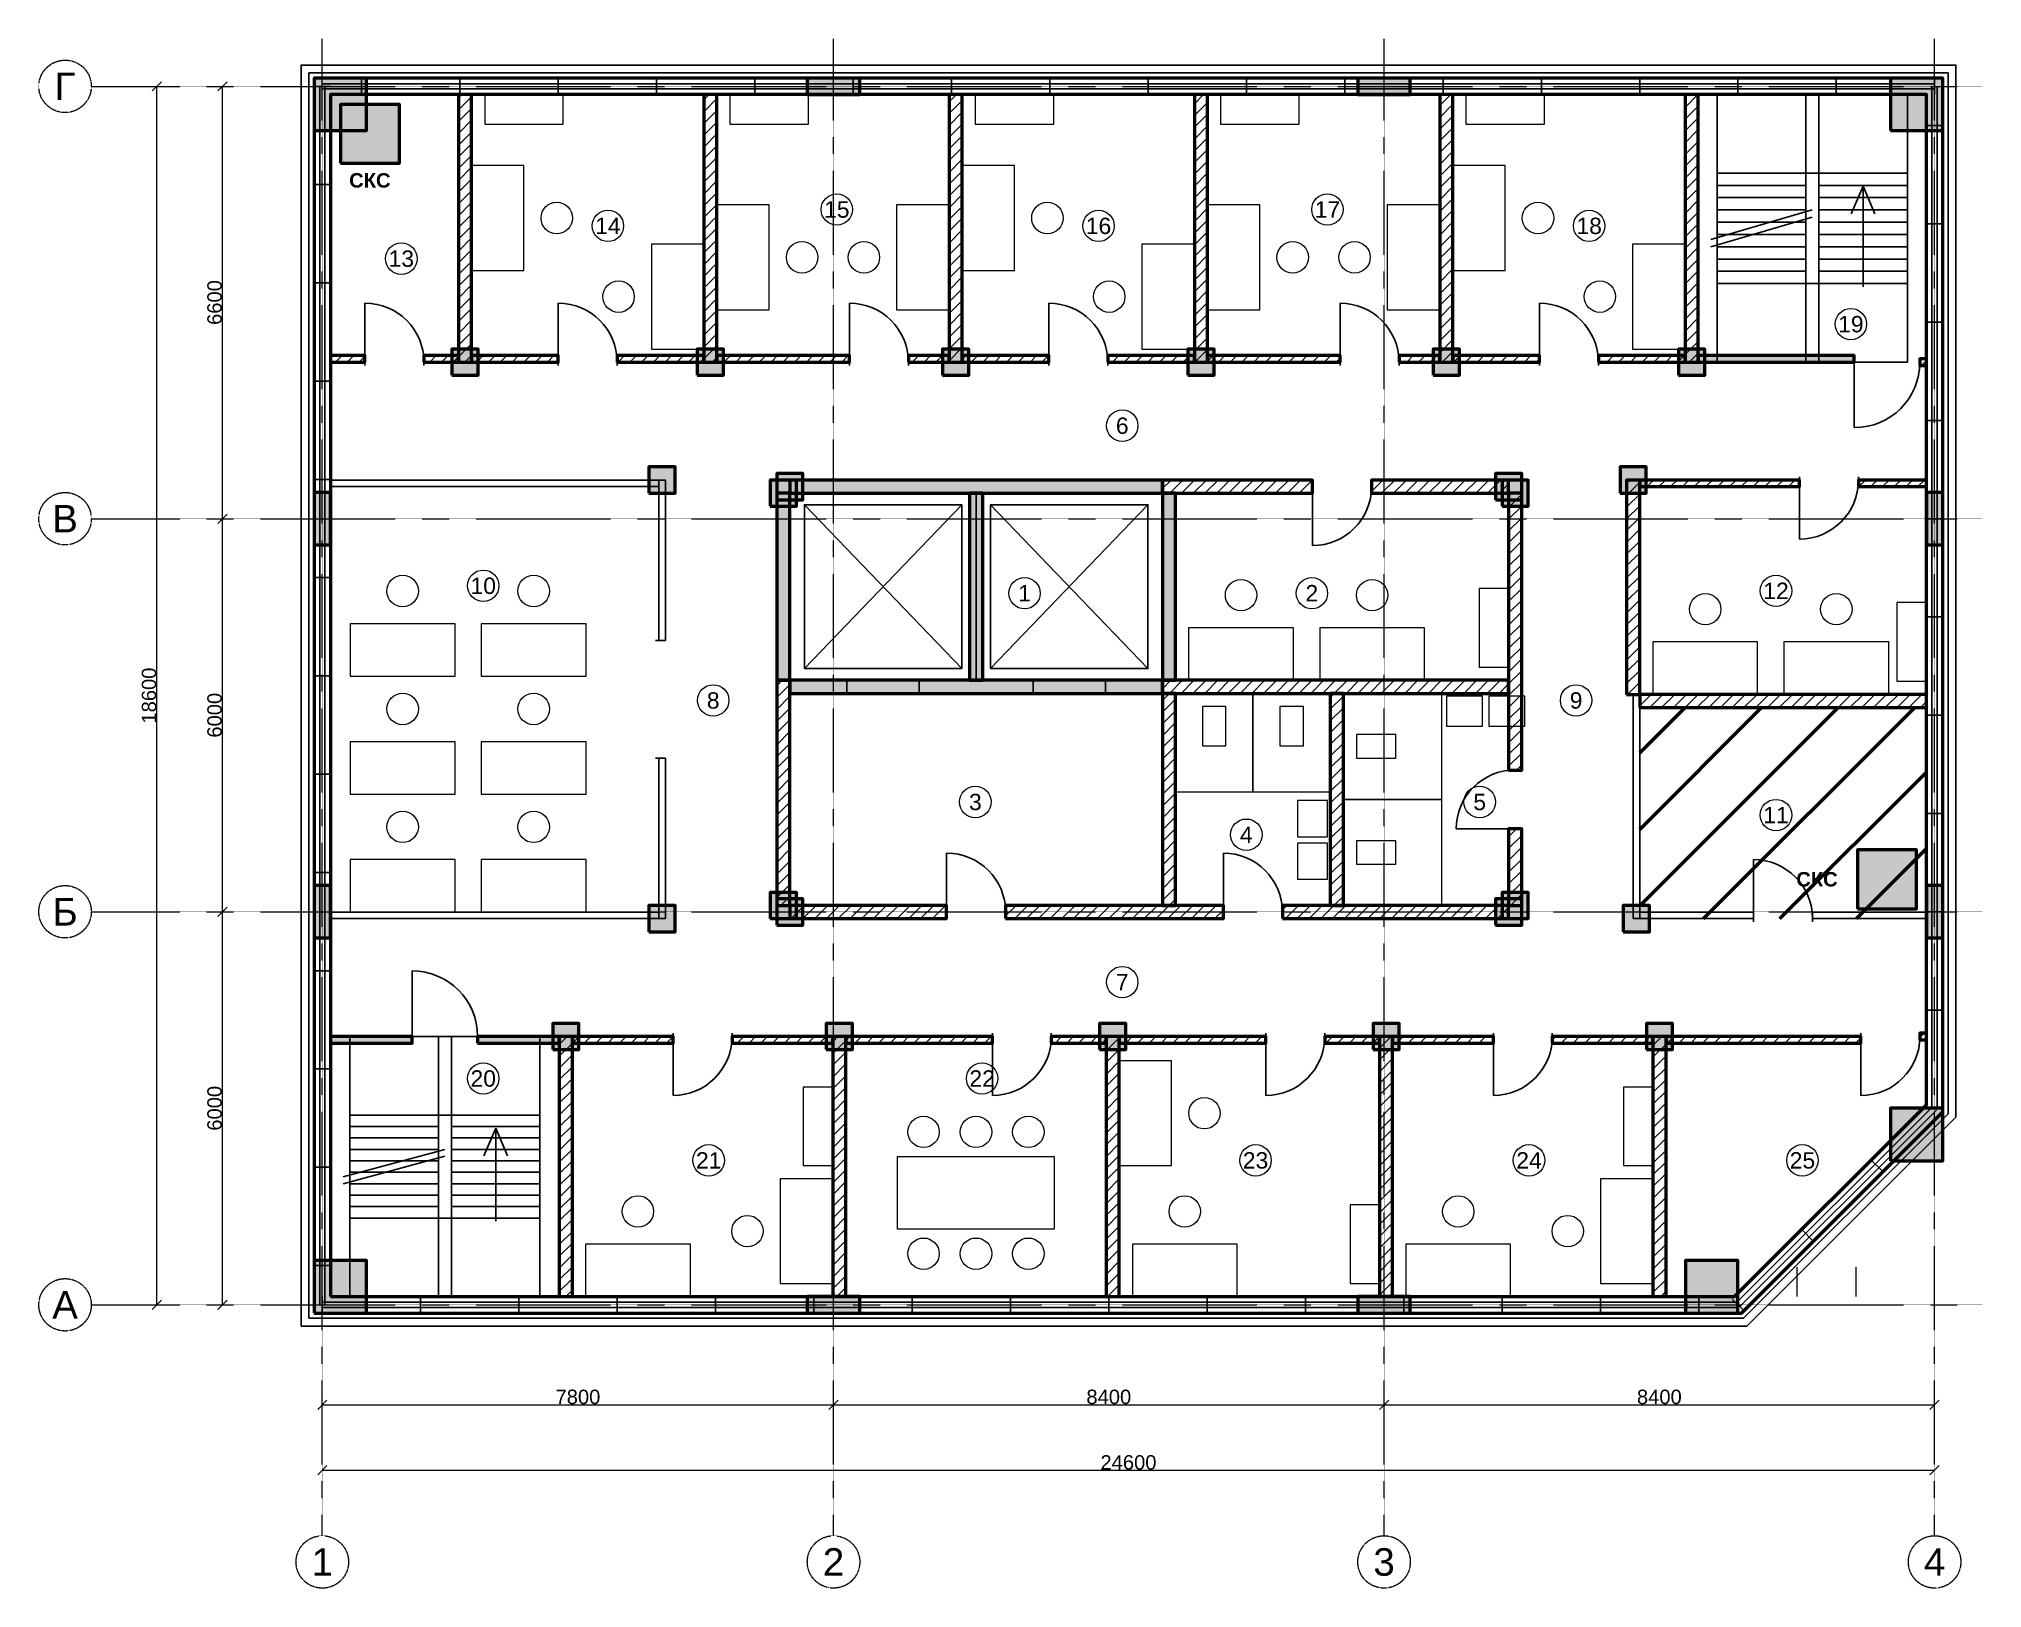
# Model space of a CAD drawing. Header units: millimetres. Extents: x -4325 to 25325, y -4325 to 19325.
import ezdxf
from ezdxf.enums import TextEntityAlignment as Align

# ---------------------------------------------------------------- set-up
doc = ezdxf.new("R2010")
doc.units = ezdxf.units.MM
doc.linetypes.add('CENTER2', pattern=[2.541, 1.587, -0.318, 0.318, -0.318])
for name, color, linetype, lineweight in [('A-ANNO-ROOM', 7, 'CONTINUOUS', 18), ('A-DIMS', 8, 'CONTINUOUS', 13), ('A-DOOR', 3, 'CONTINUOUS', 25), ('A-ELEV', 7, 'CONTINUOUS', 25), ('A-FACADE-PANEL', 8, 'CONTINUOUS', 25), ('A-FURN', 8, 'CONTINUOUS', 18), ('A-GLAZ-RIBBON', 5, 'CONTINUOUS', 25), ('A-GRID', 8, 'CENTER2', 13), ('A-HATCH', 9, 'CONTINUOUS', 9), ('A-OUTLINE', 7, 'CONTINUOUS', 50), ('A-SANI', 8, 'CONTINUOUS', 18), ('A-STAIR', 7, 'CONTINUOUS', 25), ('A-WALL-BLOCK', 9, 'CONTINUOUS', 50), ('A-WALL-GLASS', 4, 'CONTINUOUS', 25), ('A-WALL-RC', 7, 'CONTINUOUS', 50), ('E-SCS-RISER', 1, 'CONTINUOUS', 50), ('E-SERVER-ROOM', 1, 'CONTINUOUS', 50)]:
    doc.layers.add(name, color=color, linetype=linetype, lineweight=lineweight)
doc.styles.add('Arial-Bold', font='arialbd.ttf')
doc.styles.get("Standard").update_dxf_attribs({"font": 'arial.ttf'})

msp = doc.modelspace()

# ---------------------------------------------------------------- hatches: boundary and pattern name
at = {"layer": 'A-HATCH'}
h = msp.add_hatch(dxfattribs=at)
h.set_pattern_fill('ANSI31', scale=40)
h.paths.add_polyline_path([(2077, 14390), (2277, 14390), (2277, 18475), (2277, 18475), (2077, 18475), (2077, 18475)])
h = msp.add_hatch(dxfattribs=at)
h.set_pattern_fill('ANSI31', scale=40)
h.paths.add_polyline_path([(5820, 14390), (6020, 14390), (6020, 18475), (6020, 18475), (5820, 18475), (5820, 18475)])
h = msp.add_hatch(dxfattribs=at)
h.set_pattern_fill('ANSI31', scale=40)
h.paths.add_polyline_path([(9563, 14390), (9763, 14390), (9763, 18475), (9763, 18475), (9563, 18475), (9563, 18475)])
h = msp.add_hatch(dxfattribs=at)
h.set_pattern_fill('ANSI31', scale=40)
h.paths.add_polyline_path([(13306, 14390), (13506, 14390), (13506, 18475), (13506, 18475), (13306, 18475), (13306, 18475)])
h = msp.add_hatch(dxfattribs=at)
h.set_pattern_fill('ANSI31', scale=40)
h.paths.add_polyline_path([(17049, 14390), (17249, 14390), (17249, 18475), (17249, 18475), (17049, 18475), (17049, 18475)])
h = msp.add_hatch(dxfattribs=at)
h.set_pattern_fill('ANSI31', scale=40)
h.paths.add_polyline_path([(20792, 14390), (20992, 14390), (20992, 18475), (20992, 18475), (20792, 18475), (20792, 18475)])
h = msp.add_hatch(dxfattribs=at)
h.set_pattern_fill('ANSI31', scale=40)
h.paths.add_polyline_path([(125, 14390), (125, 14390), (651, 14390), (651, 14490), (125, 14490), (125, 14490)])
h = msp.add_hatch(dxfattribs=at)
h.set_pattern_fill('ANSI31', scale=40)
h.paths.add_polyline_path([(1551, 14390), (2077, 14390), (2077, 14490), (1551, 14490)])
h = msp.add_hatch(dxfattribs=at)
h.set_pattern_fill('ANSI31', scale=40)
h.paths.add_polyline_path([(2277, 14390), (3598, 14390), (3598, 14490), (2277, 14490)])
h = msp.add_hatch(dxfattribs=at)
h.set_pattern_fill('ANSI31', scale=40)
h.paths.add_polyline_path([(4498, 14390), (5820, 14390), (5820, 14490), (4498, 14490)])
h = msp.add_hatch(dxfattribs=at)
h.set_pattern_fill('ANSI31', scale=40)
h.paths.add_polyline_path([(6020, 14390), (8042, 14390), (8042, 14490), (6020, 14490)])
h = msp.add_hatch(dxfattribs=at)
h.set_pattern_fill('ANSI31', scale=40)
h.paths.add_polyline_path([(8942, 14390), (9563, 14390), (9563, 14490), (8942, 14490)])
h = msp.add_hatch(dxfattribs=at)
h.set_pattern_fill('ANSI31', scale=40)
h.paths.add_polyline_path([(9763, 14390), (11084, 14390), (11084, 14490), (9763, 14490)])
h = msp.add_hatch(dxfattribs=at)
h.set_pattern_fill('ANSI31', scale=40)
h.paths.add_polyline_path([(11984, 14390), (13306, 14390), (13306, 14490), (11984, 14490)])
h = msp.add_hatch(dxfattribs=at)
h.set_pattern_fill('ANSI31', scale=40)
h.paths.add_polyline_path([(13506, 14390), (15528, 14390), (15528, 14490), (13506, 14490)])
h = msp.add_hatch(dxfattribs=at)
h.set_pattern_fill('ANSI31', scale=40)
h.paths.add_polyline_path([(16428, 14390), (17049, 14390), (17049, 14490), (16428, 14490)])
h = msp.add_hatch(dxfattribs=at)
h.set_pattern_fill('ANSI31', scale=40)
h.paths.add_polyline_path([(17249, 14390), (18570, 14390), (18570, 14490), (17249, 14490)])
h = msp.add_hatch(dxfattribs=at)
h.set_pattern_fill('ANSI31', scale=40)
h.paths.add_polyline_path([(19470, 14390), (20792, 14390), (20792, 14490), (19470, 14490)])
h = msp.add_hatch(dxfattribs=at)
h.set_pattern_fill('ANSI31', scale=40)
h.paths.add_polyline_path([(24375, 14340), (24475, 14340), (24475, 14340), (24475, 14440), (24475, 14440), (24375, 14440)])
h = msp.add_hatch(dxfattribs=at)
h.set_pattern_fill('ANSI31', scale=40)
h.paths.add_polyline_path([(12818, 12390), (15109, 12390), (15109, 12590), (12818, 12590)])
h = msp.add_hatch(dxfattribs=at)
h.set_pattern_fill('ANSI31', scale=40)
h.paths.add_polyline_path([(16009, 12390), (18100, 12390), (18100, 12590), (16009, 12590)])
h = msp.add_hatch(dxfattribs=at)
h.set_pattern_fill('ANSI31', scale=40)
h.paths.add_polyline_path([(19900, 9319), (20100, 9319), (20100, 12590), (19900, 12590)])
h = msp.add_hatch(dxfattribs=at)
h.set_pattern_fill('ANSI31', scale=40)
h.paths.add_polyline_path([(20100, 12490), (22538, 12490), (22538, 12590), (20100, 12590)])
h = msp.add_hatch(dxfattribs=at)
h.set_pattern_fill('ANSI31', scale=40)
h.paths.add_polyline_path([(23438, 12490), (24475, 12490), (24475, 12490), (24475, 12590), (24475, 12590), (23438, 12590)])
h = msp.add_hatch(dxfattribs=at)
h.set_pattern_fill('ANSI31', scale=40)
h.paths.add_polyline_path([(18100, 8164), (18300, 8164), (18300, 12390), (18100, 12390)])
h = msp.add_hatch(dxfattribs=at)
h.set_pattern_fill('ANSI31', scale=40)
h.paths.add_polyline_path([(6934, 6096), (7134, 6096), (7134, 9533), (6934, 9533)])
h = msp.add_hatch(dxfattribs=at)
h.set_pattern_fill('ANSI31', scale=40)
h.paths.add_polyline_path([(12818, 9333), (18100, 9333), (18100, 9533), (12818, 9533)])
h = msp.add_hatch(dxfattribs=at)
h.set_pattern_fill('ANSI31', scale=40)
h.paths.add_polyline_path([(12818, 6096), (13018, 6096), (13018, 9333), (12818, 9333)])
h = msp.add_hatch(dxfattribs=at)
h.set_pattern_fill('ANSI31', scale=40)
h.paths.add_polyline_path([(15379, 6096), (15579, 6096), (15579, 9333), (15379, 9333)])
h = msp.add_hatch(dxfattribs=at)
h.set_pattern_fill('ANSI31', scale=40)
h.paths.add_polyline_path([(20100, 9119), (24475, 9119), (24475, 9119), (24475, 9319), (24475, 9319), (20100, 9319)])
h = msp.add_hatch(dxfattribs=at)
h.set_pattern_fill('ANSI31', scale=40)
h.paths.add_polyline_path([(18100, 6096), (18300, 6096), (18300, 7264), (18100, 7264)])
h = msp.add_hatch(dxfattribs=at)
h.set_pattern_fill('ANSI31', scale=40)
h.paths.add_polyline_path([(7134, 5896), (9526, 5896), (9526, 6096), (7134, 6096)])
h = msp.add_hatch(dxfattribs=at)
h.set_pattern_fill('ANSI31', scale=40)
h.paths.add_polyline_path([(10426, 5896), (13748, 5896), (13748, 6096), (10426, 6096)])
h = msp.add_hatch(dxfattribs=at)
h.set_pattern_fill('ANSI31', scale=40)
h.paths.add_polyline_path([(14648, 5896), (18100, 5896), (18100, 6096), (14648, 6096)])
h = msp.add_hatch(dxfattribs=at)
h.set_pattern_fill('ANSI31', scale=40)
h.paths.add_polyline_path([(3615, 125), (3815, 125), (3815, 125), (3815, 4096), (3615, 4096), (3615, 125)])
h = msp.add_hatch(dxfattribs=at)
h.set_pattern_fill('ANSI31', scale=40)
h.paths.add_polyline_path([(3815, 3996), (5351, 3996), (5351, 4096), (3815, 4096)])
h = msp.add_hatch(dxfattribs=at)
h.set_pattern_fill('ANSI31', scale=40)
h.paths.add_polyline_path([(6251, 3996), (7787, 3996), (7787, 4096), (6251, 4096)])
h = msp.add_hatch(dxfattribs=at)
h.set_pattern_fill('ANSI31', scale=40)
h.paths.add_polyline_path([(7787, 125), (7987, 125), (7987, 125), (7987, 4096), (7787, 4096), (7787, 125)])
h = msp.add_hatch(dxfattribs=at)
h.set_pattern_fill('ANSI31', scale=40)
h.paths.add_polyline_path([(7987, 3996), (10223, 3996), (10223, 4096), (7987, 4096)])
h = msp.add_hatch(dxfattribs=at)
h.set_pattern_fill('ANSI31', scale=40)
h.paths.add_polyline_path([(11123, 3996), (11959, 3996), (11959, 4096), (11123, 4096)])
h = msp.add_hatch(dxfattribs=at)
h.set_pattern_fill('ANSI31', scale=40)
h.paths.add_polyline_path([(11959, 125), (12159, 125), (12159, 125), (12159, 4096), (11959, 4096), (11959, 125)])
h = msp.add_hatch(dxfattribs=at)
h.set_pattern_fill('ANSI31', scale=40)
h.paths.add_polyline_path([(12159, 3996), (14395, 3996), (14395, 4096), (12159, 4096)])
h = msp.add_hatch(dxfattribs=at)
h.set_pattern_fill('ANSI31', scale=40)
h.paths.add_polyline_path([(15295, 3996), (16131, 3996), (16131, 4096), (15295, 4096)])
h = msp.add_hatch(dxfattribs=at)
h.set_pattern_fill('ANSI31', scale=40)
h.paths.add_polyline_path([(16131, 125), (16331, 125), (16331, 125), (16331, 4096), (16131, 4096), (16131, 125)])
h = msp.add_hatch(dxfattribs=at)
h.set_pattern_fill('ANSI31', scale=40)
h.paths.add_polyline_path([(16331, 3996), (17867, 3996), (17867, 4096), (16331, 4096)])
h = msp.add_hatch(dxfattribs=at)
h.set_pattern_fill('ANSI31', scale=40)
h.paths.add_polyline_path([(18767, 3996), (20303, 3996), (20303, 4096), (18767, 4096)])
h = msp.add_hatch(dxfattribs=at)
h.set_pattern_fill('ANSI31', scale=40)
h.paths.add_polyline_path([(20303, 125), (20503, 125), (20503, 125), (20503, 4096), (20303, 4096), (20303, 125)])
h = msp.add_hatch(dxfattribs=at)
h.set_pattern_fill('ANSI31', scale=40)
h.paths.add_polyline_path([(20503, 3996), (23475, 3996), (23475, 4096), (20503, 4096)])
h = msp.add_hatch(dxfattribs=at)
h.set_pattern_fill('ANSI31', scale=40)
h.paths.add_polyline_path([(24375, 4046), (24475, 4046), (24475, 4046), (24475, 4146), (24475, 4146), (24375, 4146)])
at = {"layer": 'A-WALL-RC'}
h = msp.add_hatch(color=7, dxfattribs=at)
h.dxf.hatch_style = 1
h.paths.add_polyline_path([(-125, 17925), (675, 17925), (675, 18725), (-125, 18725)])
h = msp.add_hatch(color=7, dxfattribs=at)
h.dxf.hatch_style = 1
h.paths.add_polyline_path([(7400, 18475), (8200, 18475), (8200, 18725), (7400, 18725)])
h = msp.add_hatch(color=7, dxfattribs=at)
h.dxf.hatch_style = 1
h.paths.add_polyline_path([(15800, 18475), (16600, 18475), (16600, 18725), (15800, 18725)])
h = msp.add_hatch(color=7, dxfattribs=at)
h.dxf.hatch_style = 1
h.paths.add_polyline_path([(23925, 17925), (24725, 17925), (24725, 18725), (23925, 18725)])
h = msp.add_hatch(color=7, dxfattribs=at)
h.dxf.hatch_style = 1
h.paths.add_polyline_path([(1977, 14190), (2377, 14190), (2377, 14590), (1977, 14590)])
h = msp.add_hatch(color=7, dxfattribs=at)
h.dxf.hatch_style = 1
h.paths.add_polyline_path([(5720, 14190), (6120, 14190), (6120, 14590), (5720, 14590)])
h = msp.add_hatch(color=7, dxfattribs=at)
h.dxf.hatch_style = 1
h.paths.add_polyline_path([(9463, 14190), (9863, 14190), (9863, 14590), (9463, 14590)])
h = msp.add_hatch(color=7, dxfattribs=at)
h.dxf.hatch_style = 1
h.paths.add_polyline_path([(13206, 14190), (13606, 14190), (13606, 14590), (13206, 14590)])
h = msp.add_hatch(color=7, dxfattribs=at)
h.dxf.hatch_style = 1
h.paths.add_polyline_path([(16949, 14190), (17349, 14190), (17349, 14590), (16949, 14590)])
h = msp.add_hatch(color=7, dxfattribs=at)
h.dxf.hatch_style = 1
h.paths.add_polyline_path([(20692, 14190), (21092, 14190), (21092, 14590), (20692, 14590)])
h = msp.add_hatch(color=7, dxfattribs=at)
h.dxf.hatch_style = 1
h.paths.add_polyline_path([(20992, 14390), (23375, 14390), (23375, 14490), (20992, 14490)])
h = msp.add_hatch(color=7, dxfattribs=at)
h.dxf.hatch_style = 1
h.paths.add_polyline_path([(4984, 12390), (5384, 12390), (5384, 12790), (4984, 12790)])
h = msp.add_hatch(color=7, dxfattribs=at)
h.dxf.hatch_style = 1
h.paths.add_polyline_path([(19800, 12390), (20200, 12390), (20200, 12790), (19800, 12790)])
h = msp.add_hatch(color=7, dxfattribs=at)
h.dxf.hatch_style = 1
h.paths.add_polyline_path([(6834, 12190), (7234, 12190), (7234, 12590), (6834, 12590)])
h = msp.add_hatch(color=7, dxfattribs=at)
h.dxf.hatch_style = 1
h.paths.add_polyline_path([(6934, 12290), (7334, 12290), (7334, 12690), (6934, 12690)])
h = msp.add_hatch(color=7, dxfattribs=at)
h.dxf.hatch_style = 1
h.paths.add_polyline_path([(7134, 12390), (12818, 12390), (12818, 12590), (7134, 12590)])
h = msp.add_hatch(color=7, dxfattribs=at)
h.dxf.hatch_style = 1
h.paths.add_polyline_path([(17900, 12290), (18300, 12290), (18300, 12690), (17900, 12690)])
h = msp.add_hatch(color=7, dxfattribs=at)
h.dxf.hatch_style = 1
h.paths.add_polyline_path([(18000, 12190), (18400, 12190), (18400, 12590), (18000, 12590)])
h = msp.add_hatch(color=7, dxfattribs=at)
h.dxf.hatch_style = 1
h.paths.add_polyline_path([(-125, 11600), (125, 11600), (125, 12400), (-125, 12400)])
h = msp.add_hatch(color=7, dxfattribs=at)
h.dxf.hatch_style = 1
h.paths.add_polyline_path([(6934, 9533), (7134, 9533), (7134, 12390), (6934, 12390)])
h = msp.add_hatch(color=7, dxfattribs=at)
h.dxf.hatch_style = 1
h.paths.add_polyline_path([(9876, 9533), (10076, 9533), (10076, 12390), (9876, 12390)])
h = msp.add_hatch(color=7, dxfattribs=at)
h.dxf.hatch_style = 1
h.paths.add_polyline_path([(12818, 9533), (13018, 9533), (13018, 12390), (12818, 12390)])
h = msp.add_hatch(color=7, dxfattribs=at)
h.dxf.hatch_style = 1
h.paths.add_polyline_path([(24475, 11600), (24725, 11600), (24725, 12400), (24475, 12400)])
h = msp.add_hatch(color=7, dxfattribs=at)
h.dxf.hatch_style = 1
h.paths.add_polyline_path([(7134, 9333), (12818, 9333), (12818, 9533), (7134, 9533)])
h = msp.add_hatch(color=7, dxfattribs=at)
h.dxf.hatch_style = 1
h.paths.add_polyline_path([(-125, 5600), (125, 5600), (125, 6400), (-125, 6400)])
h = msp.add_hatch(color=7, dxfattribs=at)
h.dxf.hatch_style = 1
h.paths.add_polyline_path([(6834, 5896), (7234, 5896), (7234, 6296), (6834, 6296)])
h = msp.add_hatch(color=7, dxfattribs=at)
h.dxf.hatch_style = 1
h.paths.add_polyline_path([(18000, 5896), (18400, 5896), (18400, 6296), (18000, 6296)])
h = msp.add_hatch(color=7, dxfattribs=at)
h.dxf.hatch_style = 1
h.paths.add_polyline_path([(24475, 5600), (24725, 5600), (24725, 6400), (24475, 6400)])
h = msp.add_hatch(color=7, dxfattribs=at)
h.dxf.hatch_style = 1
h.paths.add_polyline_path([(4984, 5696), (5384, 5696), (5384, 6096), (4984, 6096)])
h = msp.add_hatch(color=7, dxfattribs=at)
h.dxf.hatch_style = 1
h.paths.add_polyline_path([(6934, 5796), (7334, 5796), (7334, 6196), (6934, 6196)])
h = msp.add_hatch(color=7, dxfattribs=at)
h.dxf.hatch_style = 1
h.paths.add_polyline_path([(17900, 5796), (18300, 5796), (18300, 6196), (17900, 6196)])
h = msp.add_hatch(color=7, dxfattribs=at)
h.dxf.hatch_style = 1
h.paths.add_polyline_path([(19850, 5696), (20250, 5696), (20250, 6096), (19850, 6096)])
h = msp.add_hatch(color=7, dxfattribs=at)
h.dxf.hatch_style = 1
h.paths.add_polyline_path([(3515, 3896), (3915, 3896), (3915, 4296), (3515, 4296)])
h = msp.add_hatch(color=7, dxfattribs=at)
h.dxf.hatch_style = 1
h.paths.add_polyline_path([(7687, 3896), (8087, 3896), (8087, 4296), (7687, 4296)])
h = msp.add_hatch(color=7, dxfattribs=at)
h.dxf.hatch_style = 1
h.paths.add_polyline_path([(11859, 3896), (12259, 3896), (12259, 4296), (11859, 4296)])
h = msp.add_hatch(color=7, dxfattribs=at)
h.dxf.hatch_style = 1
h.paths.add_polyline_path([(16031, 3896), (16431, 3896), (16431, 4296), (16031, 4296)])
h = msp.add_hatch(color=7, dxfattribs=at)
h.dxf.hatch_style = 1
h.paths.add_polyline_path([(20203, 3896), (20603, 3896), (20603, 4296), (20203, 4296)])
h = msp.add_hatch(color=7, dxfattribs=at)
h.dxf.hatch_style = 1
h.paths.add_polyline_path([(125, 3996), (125, 3996), (1370, 3996), (1370, 4096), (125, 4096), (125, 4096)])
h = msp.add_hatch(color=7, dxfattribs=at)
h.dxf.hatch_style = 1
h.paths.add_polyline_path([(2370, 3996), (3615, 3996), (3615, 4096), (2370, 4096)])
h = msp.add_hatch(color=7, dxfattribs=at)
h.dxf.hatch_style = 1
h.paths.add_polyline_path([(23925, 2200), (24725, 2200), (24725, 3000), (23925, 3000)])
h = msp.add_hatch(color=7, dxfattribs=at)
h.dxf.hatch_style = 1
h.paths.add_polyline_path([(-125, -125), (675, -125), (675, 675), (-125, 675)])
h = msp.add_hatch(color=7, dxfattribs=at)
h.dxf.hatch_style = 1
h.paths.add_polyline_path([(20800, -125), (21600, -125), (21600, 675), (20800, 675)])
h = msp.add_hatch(color=7, dxfattribs=at)
h.dxf.hatch_style = 1
h.paths.add_polyline_path([(7400, -125), (8200, -125), (8200, 125), (7400, 125)])
h = msp.add_hatch(color=7, dxfattribs=at)
h.dxf.hatch_style = 1
h.paths.add_polyline_path([(15800, -125), (16600, -125), (16600, 125), (15800, 125)])
at = {"layer": 'E-SCS-RISER'}
h = msp.add_hatch(color=7, dxfattribs=at)
h.dxf.hatch_style = 1
h.paths.add_polyline_path([(275, 17425), (1175, 17425), (1175, 18325), (275, 18325)])
h = msp.add_hatch(color=7, dxfattribs=at)
h.dxf.hatch_style = 1
h.paths.add_polyline_path([(23425, 6046), (24325, 6046), (24325, 6946), (23425, 6946)])
at = {"layer": 'E-SERVER-ROOM'}
h = msp.add_hatch(dxfattribs=at)
h.set_pattern_fill('ANSI31', scale=260)
h.paths.add_polyline_path([(20100, 5896), (24475, 5896), (24475, 9119), (20100, 9119)])

# ---------------------------------------------------------------- linework, layer by layer
at = {"layer": 'A-ANNO-ROOM'}
for centre in [(7850, 16720), (15336, 16720), (4357, 16470), (11843, 16470), (19329, 16470), (1205, 15970), (23322, 14970), (12205, 13420), (2455, 10976), (10714, 10863), (15098, 10863), (22180, 10899), (5964, 9226), (19130, 9226), (9964, 7676), (17659, 7676), (22180, 7476), (14098, 7176), (12205, 4926), (2455, 3455), (10067, 3455), (5895, 2205), (14239, 2205), (18411, 2205), (22583, 2205)]:
    msp.add_circle(centre, 240, dxfattribs=at)
at = {"layer": 'A-DIMS'}
for p, q in [((-2596, 18529), (-2454, 18671)), ((-2525, 0), (-2525, 18600)), ((-1596, 18529), (-1454, 18671)), ((-1525, 12000), (-1525, 18600)), ((-1596, 11929), (-1454, 12071)), ((-1596, 11929), (-1454, 12071)), ((-1525, 6000), (-1525, 12000)), ((-1596, 5929), (-1454, 6071)), ((-1596, 5929), (-1454, 6071)), ((-1525, 0), (-1525, 6000)), ((-2596, -71), (-2454, 71)), ((-1596, -71), (-1454, 71)), ((-71, -1596), (71, -1454)), ((7729, -1596), (7871, -1454)), ((7729, -1596), (7871, -1454)), ((16129, -1596), (16271, -1454)), ((16129, -1596), (16271, -1454)), ((24529, -1596), (24671, -1454)), ((0, -1525), (7800, -1525)), ((7800, -1525), (16200, -1525)), ((16200, -1525), (24600, -1525)), ((-71, -2596), (71, -2454)), ((0, -2525), (24600, -2525)), ((24529, -2596), (24671, -2454))]:
    msp.add_line(p, q, dxfattribs=at)
at = {"layer": 'A-DOOR'}
for p, q in [((651, 14390), (651, 15290)), ((3598, 14390), (3598, 15290)), ((8042, 14390), (8042, 15290)), ((11084, 14390), (11084, 15290)), ((15528, 14390), (15528, 15290)), ((18570, 14390), (18570, 15290)), ((651, 14340), (651, 14440)), ((1551, 14340), (1551, 14440)), ((3598, 14340), (3598, 14440)), ((4498, 14340), (4498, 14440)), ((8042, 14340), (8042, 14440)), ((8942, 14340), (8942, 14440)), ((11084, 14340), (11084, 14440)), ((11984, 14340), (11984, 14440)), ((15528, 14340), (15528, 14440)), ((16428, 14340), (16428, 14440)), ((18570, 14340), (18570, 14440)), ((19470, 14340), (19470, 14440)), ((23375, 14340), (23375, 14440)), ((23375, 14390), (23375, 13390)), ((24375, 14340), (24375, 14440)), ((15109, 12390), (15109, 12590)), ((15109, 12490), (15109, 11590)), ((16009, 12390), (16009, 12590)), ((22538, 12540), (22538, 12640)), ((22538, 12590), (22538, 11690)), ((23438, 12540), (23438, 12640)), ((5084, 10143), (5184, 10143)), ((8005, 9333), (8005, 9533)), ((9105, 9333), (9105, 9533)), ((10847, 9333), (10847, 9533)), ((11947, 9333), (11947, 9533)), ((5084, 8343), (5184, 8343)), ((18100, 8164), (18300, 8164)), ((18200, 7264), (17300, 7264)), ((18100, 7264), (18300, 7264)), ((9526, 5996), (9526, 6896)), ((13748, 5996), (13748, 6896)), ((21838, 5896), (21838, 6796)), ((9526, 5896), (9526, 6096)), ((10426, 5896), (10426, 6096)), ((13748, 5896), (13748, 6096)), ((14648, 5896), (14648, 6096)), ((21838, 5846), (21838, 5946)), ((22738, 5846), (22738, 5946)), ((1370, 4096), (1370, 5096)), ((1370, 4046), (1370, 4146)), ((2370, 4046), (2370, 4146)), ((5351, 4046), (5351, 4146)), ((5351, 4096), (5351, 3196)), ((6251, 4046), (6251, 4146)), ((10223, 4046), (10223, 4146)), ((10223, 4096), (10223, 3196)), ((11123, 4046), (11123, 4146)), ((14395, 4046), (14395, 4146)), ((14395, 4096), (14395, 3196)), ((15295, 4046), (15295, 4146)), ((17867, 4046), (17867, 4146)), ((17867, 4096), (17867, 3196)), ((18767, 4046), (18767, 4146)), ((23475, 4046), (23475, 4146)), ((23475, 4096), (23475, 3196)), ((24375, 4046), (24375, 4146))]:
    msp.add_line(p, q, dxfattribs=at)
for centre, radius, start, end in [((651, 14390), 900, 0, 90), ((3598, 14390), 900, 0, 90), ((8042, 14390), 900, 0, 90), ((11084, 14390), 900, 0, 90), ((15528, 14390), 900, 0, 90), ((18570, 14390), 900, 0, 90), ((23375, 14390), 1000, -90, 0), ((15109, 12490), 900, -90, 0), ((22538, 12590), 900, -90, 0), ((18200, 7264), 900, 90, 180), ((9526, 5996), 900, 0, 90), ((13748, 5996), 900, 0, 90), ((21838, 5896), 900, 0, 90), ((1370, 4096), 1000, 0, 90), ((5351, 4096), 900, -90, 0), ((10223, 4096), 900, -90, 0), ((14395, 4096), 900, -90, 0), ((17867, 4096), 900, -90, 0), ((23475, 4096), 900, -90, 0)]:
    msp.add_arc(centre, radius, start, end, dxfattribs=at)
at = {"layer": 'A-ELEV'}
for p, q in [((7355, 9712), (9755, 12212)), ((7355, 12212), (9755, 9712)), ((9976, 9533), (9976, 12390)), ((10197, 9712), (12597, 12212)), ((10197, 12212), (12597, 9712))]:
    msp.add_line(p, q, dxfattribs=at)
for points in [[(7355, 9712), (9755, 9712), (9755, 12212), (7355, 12212)], [(10197, 9712), (12597, 9712), (12597, 12212), (10197, 12212)]]:
    msp.add_lwpolyline(points, close=True, dxfattribs=at)
at = {"layer": 'A-FACADE-PANEL'}
for points in [[(-325, -325), (21735, -325), (24925, 2865), (24925, 18925), (-325, 18925)], [(-205, -205), (21685, -205), (24805, 2915), (24805, 18805), (-205, 18805)]]:
    msp.add_lwpolyline(points, close=True, dxfattribs=at)
at = {"layer": 'A-FURN'}
for p, q in [((21603, 125), (21603, 575)), ((22503, 125), (22503, 575)), ((23403, 125), (23403, 575))]:
    msp.add_line(p, q, dxfattribs=at)
for points in [[(2477, 18025), (3677, 18025), (3677, 18475), (2477, 18475)], [(6220, 18025), (7420, 18025), (7420, 18475), (6220, 18475)], [(9963, 18025), (11163, 18025), (11163, 18475), (9963, 18475)], [(13706, 18025), (14906, 18025), (14906, 18475), (13706, 18475)], [(17449, 18025), (18649, 18025), (18649, 18475), (17449, 18475)], [(2277, 15790), (3077, 15790), (3077, 17390), (2277, 17390)], [(9763, 15790), (10563, 15790), (10563, 17390), (9763, 17390)], [(17249, 15790), (18049, 15790), (18049, 17390), (17249, 17390)], [(6020, 15190), (6820, 15190), (6820, 16790), (6020, 16790)], [(8763, 15190), (9563, 15190), (9563, 16790), (8763, 16790)], [(13506, 15190), (14306, 15190), (14306, 16790), (13506, 16790)], [(16249, 15190), (17049, 15190), (17049, 16790), (16249, 16790)], [(5020, 14590), (5820, 14590), (5820, 16190), (5020, 16190)], [(12506, 14590), (13306, 14590), (13306, 16190), (12506, 16190)], [(19992, 14590), (20792, 14590), (20792, 16190), (19992, 16190)], [(17650, 9733), (18100, 9733), (18100, 10933), (17650, 10933)], [(24025, 9519), (24475, 9519), (24475, 10719), (24025, 10719)], [(425, 9596), (2025, 9596), (2025, 10396), (425, 10396)], [(2425, 9596), (4025, 9596), (4025, 10396), (2425, 10396)], [(13218, 9533), (14818, 9533), (14818, 10333), (13218, 10333)], [(15218, 9533), (16818, 9533), (16818, 10333), (15218, 10333)], [(20300, 9319), (21900, 9319), (21900, 10119), (20300, 10119)], [(22300, 9319), (23900, 9319), (23900, 10119), (22300, 10119)], [(425, 7796), (2025, 7796), (2025, 8596), (425, 8596)], [(2425, 7796), (4025, 7796), (4025, 8596), (2425, 8596)], [(425, 5996), (2025, 5996), (2025, 6796), (425, 6796)], [(2425, 5996), (4025, 5996), (4025, 6796), (2425, 6796)], [(12159, 2125), (12959, 2125), (12959, 3725), (12159, 3725)], [(7337, 2125), (7787, 2125), (7787, 3325), (7337, 3325)], [(19853, 2125), (20303, 2125), (20303, 3325), (19853, 3325)], [(8773, 1160), (11173, 1160), (11173, 2260), (8773, 2260)], [(6987, 325), (7787, 325), (7787, 1925), (6987, 1925)], [(19503, 325), (20303, 325), (20303, 1925), (19503, 1925)], [(15681, 325), (16131, 325), (16131, 1525), (15681, 1525)], [(4015, 125), (5615, 125), (5615, 925), (4015, 925)], [(12359, 125), (13959, 125), (13959, 925), (12359, 925)], [(16531, 125), (18131, 125), (18131, 925), (16531, 925)]]:
    msp.add_lwpolyline(points, close=True, dxfattribs=at)
for centre in [(3577, 16590), (11063, 16590), (18549, 16590), (7320, 15990), (8263, 15990), (14806, 15990), (15749, 15990), (4520, 15390), (12006, 15390), (19492, 15390), (1225, 10896), (3225, 10896), (14018, 10833), (16018, 10833), (21100, 10619), (23100, 10619), (1225, 9096), (3225, 9096), (1225, 7296), (3225, 7296), (13459, 2925), (9173, 2640), (9973, 2640), (10773, 2640), (4815, 1425), (13159, 1425), (17331, 1425), (6487, 1125), (19003, 1125), (9173, 780), (9973, 780), (10773, 780)]:
    msp.add_circle(centre, 240, dxfattribs=at)
at = {"layer": 'A-GLAZ-RIBBON'}
for p, q in [((600, 18475), (600, 18725)), ((2100, 18475), (2100, 18725)), ((3600, 18475), (3600, 18725)), ((5100, 18475), (5100, 18725)), ((6600, 18475), (6600, 18725)), ((8100, 18475), (8100, 18725)), ((9600, 18475), (9600, 18725)), ((11100, 18475), (11100, 18725)), ((12600, 18475), (12600, 18725)), ((14100, 18475), (14100, 18725)), ((15600, 18475), (15600, 18725)), ((17100, 18475), (17100, 18725)), ((18600, 18475), (18600, 18725)), ((20100, 18475), (20100, 18725)), ((21600, 18475), (21600, 18725)), ((23100, 18475), (23100, 18725)), ((24600, 18475), (24600, 18725)), ((125, 18600), (-125, 18600)), ((-40, 18600), (-40, 0)), ((24600, 18640), (0, 18640)), ((24600, 18560), (0, 18560)), ((40, 18600), (40, 0)), ((24560, 3000), (24560, 18600)), ((24640, 3000), (24640, 18600)), ((24475, 18000), (24725, 18000)), ((125, 17100), (-125, 17100)), ((24475, 16500), (24725, 16500)), ((125, 15600), (-125, 15600)), ((24475, 15000), (24725, 15000)), ((125, 14100), (-125, 14100)), ((24475, 13500), (24725, 13500)), ((125, 12600), (-125, 12600)), ((24475, 12000), (24725, 12000)), ((125, 11100), (-125, 11100)), ((24475, 10500), (24725, 10500)), ((125, 9600), (-125, 9600)), ((24475, 9000), (24725, 9000)), ((125, 8100), (-125, 8100)), ((24475, 7500), (24725, 7500)), ((125, 6600), (-125, 6600)), ((24475, 6000), (24725, 6000)), ((125, 5100), (-125, 5100)), ((24475, 4500), (24725, 4500)), ((125, 3600), (-125, 3600)), ((21572, 28), (24572, 3028)), ((21628, -28), (24628, 2972)), ((24475, 3000), (24725, 3000)), ((125, 2100), (-125, 2100)), ((23633, 2210), (23810, 2033)), ((22572, 1149), (22749, 972)), ((125, 600), (-125, 600)), ((0, 125), (0, -125)), ((0, 40), (21600, 40)), ((1500, 125), (1500, -125)), ((3000, 125), (3000, -125)), ((4500, 125), (4500, -125)), ((6000, 125), (6000, -125)), ((7500, 125), (7500, -125)), ((9000, 125), (9000, -125)), ((10500, 125), (10500, -125)), ((12000, 125), (12000, -125)), ((13500, 125), (13500, -125)), ((15000, 125), (15000, -125)), ((16500, 125), (16500, -125)), ((18000, 125), (18000, -125)), ((19500, 125), (19500, -125)), ((21000, 125), (21000, -125)), ((21512, 88), (21688, -88)), ((0, -40), (21600, -40))]:
    msp.add_line(p, q, dxfattribs=at)
at = {"layer": 'A-GRID'}
for p, q in [((0, -3525), (0, 19325)), ((7800, -3525), (7800, 19325)), ((16200, -3525), (16200, 19325)), ((24600, -3525), (24600, 19325)), ((-3525, 18600), (25325, 18600)), ((-3525, 12000), (25325, 12000)), ((-3525, 6000), (25325, 6000)), ((-3525, 0), (25325, 0))]:
    msp.add_line(p, q, dxfattribs=at)
for centre in [(-3925, 18600), (-3925, 12000), (-3925, 6000), (-3925, 0), (0, -3925), (7800, -3925), (16200, -3925), (24600, -3925)]:
    msp.add_circle(centre, 400, dxfattribs=at)
at = {"layer": 'A-OUTLINE'}
for points in [[(-125, -125), (21652, -125), (24725, 2948), (24725, 18725), (-125, 18725)], [(125, 125), (21548, 125), (24475, 3052), (24475, 18475), (125, 18475)]]:
    msp.add_lwpolyline(points, close=True, dxfattribs=at)
at = {"layer": 'A-SANI'}
for points in [[(13018, 7833), (14198, 7833), (14198, 9333), (13018, 9333)], [(14198, 7833), (15379, 7833), (15379, 9333), (14198, 9333)], [(15579, 7714), (17079, 7714), (17079, 9333), (15579, 9333)], [(17150, 8833), (17700, 8833), (17700, 9293), (17150, 9293)], [(17800, 8833), (18350, 8833), (18350, 9293), (17800, 9293)], [(13428, 8533), (13788, 8533), (13788, 9133), (13428, 9133)], [(14609, 8533), (14969, 8533), (14969, 9133), (14609, 9133)], [(15779, 8344), (16379, 8344), (16379, 8704), (15779, 8704)], [(15579, 6096), (17079, 6096), (17079, 7714), (15579, 7714)], [(14879, 7146), (15339, 7146), (15339, 7696), (14879, 7696)], [(14879, 6496), (15339, 6496), (15339, 7046), (14879, 7046)], [(15779, 6725), (16379, 6725), (16379, 7085), (15779, 7085)]]:
    msp.add_lwpolyline(points, close=True, dxfattribs=at)
at = {"layer": 'A-STAIR'}
for p, q in [((21284, 17275), (22634, 17275)), ((21284, 17275), (24184, 17275)), ((22834, 17275), (24184, 17275)), ((21284, 17088), (22634, 17088)), ((21284, 16901), (22634, 16901)), ((22834, 17088), (24184, 17088)), ((22834, 16901), (24184, 16901)), ((23508, 17075), (23328, 16655)), ((23508, 15540), (23508, 17075)), ((23508, 17075), (23688, 16655)), ((21184, 16264), (22734, 16713)), ((21284, 16713), (22634, 16713)), ((22834, 16713), (24184, 16713)), ((21184, 16152), (22734, 16601)), ((21284, 16526), (22634, 16526)), ((21284, 16339), (22634, 16339)), ((22834, 16526), (24184, 16526)), ((22834, 16339), (24184, 16339)), ((21284, 16152), (22634, 16152)), ((22834, 16152), (24184, 16152)), ((21284, 15964), (22634, 15964)), ((21284, 15777), (22634, 15777)), ((22834, 15964), (24184, 15964)), ((22834, 15777), (24184, 15777)), ((21284, 15590), (24184, 15590)), ((420, 2896), (1770, 2896)), ((420, 2896), (3320, 2896)), ((420, 2721), (1770, 2721)), ((1970, 2896), (3320, 2896)), ((1970, 2721), (3320, 2721)), ((2645, 2696), (2465, 2276)), ((2645, 1275), (2645, 2696)), ((2645, 2696), (2825, 2276)), ((320, 1953), (1870, 2372)), ((420, 2547), (1770, 2547)), ((420, 2372), (1770, 2372)), ((1970, 2547), (3320, 2547)), ((1970, 2372), (3320, 2372)), ((320, 1849), (1870, 2268)), ((420, 2198), (1770, 2198)), ((1970, 2198), (3320, 2198)), ((420, 2023), (1770, 2023)), ((420, 1849), (1770, 1849)), ((1970, 2023), (3320, 2023)), ((1970, 1849), (3320, 1849)), ((420, 1674), (1770, 1674)), ((420, 1500), (1770, 1500)), ((1970, 1674), (3320, 1674)), ((1970, 1500), (3320, 1500)), ((420, 1325), (3320, 1325))]:
    msp.add_line(p, q, dxfattribs=at)
for points in [[(21284, 14390), (22634, 14390), (22634, 18475), (21284, 18475)], [(22634, 14390), (22834, 14390), (22834, 18475), (22634, 18475)], [(22834, 14390), (24184, 14390), (24184, 18475), (22834, 18475)], [(420, 125), (1770, 125), (1770, 4096), (420, 4096)], [(1770, 125), (1970, 125), (1970, 4096), (1770, 4096)], [(1970, 125), (3320, 125), (3320, 4096), (1970, 4096)]]:
    msp.add_lwpolyline(points, close=True, dxfattribs=at)
at = {"layer": 'A-WALL-BLOCK'}
for points in [[(2077, 14390), (2277, 14390), (2277, 18475), (2277, 18475), (2077, 18475), (2077, 18475)], [(5820, 14390), (6020, 14390), (6020, 18475), (6020, 18475), (5820, 18475), (5820, 18475)], [(9563, 14390), (9763, 14390), (9763, 18475), (9763, 18475), (9563, 18475), (9563, 18475)], [(13306, 14390), (13506, 14390), (13506, 18475), (13506, 18475), (13306, 18475), (13306, 18475)], [(17049, 14390), (17249, 14390), (17249, 18475), (17249, 18475), (17049, 18475), (17049, 18475)], [(20792, 14390), (20992, 14390), (20992, 18475), (20992, 18475), (20792, 18475), (20792, 18475)], [(125, 14390), (125, 14390), (651, 14390), (651, 14490), (125, 14490), (125, 14490)], [(1551, 14390), (2077, 14390), (2077, 14490), (1551, 14490)], [(2277, 14390), (3598, 14390), (3598, 14490), (2277, 14490)], [(4498, 14390), (5820, 14390), (5820, 14490), (4498, 14490)], [(6020, 14390), (8042, 14390), (8042, 14490), (6020, 14490)], [(8942, 14390), (9563, 14390), (9563, 14490), (8942, 14490)], [(9763, 14390), (11084, 14390), (11084, 14490), (9763, 14490)], [(11984, 14390), (13306, 14390), (13306, 14490), (11984, 14490)], [(13506, 14390), (15528, 14390), (15528, 14490), (13506, 14490)], [(16428, 14390), (17049, 14390), (17049, 14490), (16428, 14490)], [(17249, 14390), (18570, 14390), (18570, 14490), (17249, 14490)], [(19470, 14390), (20792, 14390), (20792, 14490), (19470, 14490)], [(24375, 14340), (24475, 14340), (24475, 14340), (24475, 14440), (24475, 14440), (24375, 14440)], [(12818, 12390), (15109, 12390), (15109, 12590), (12818, 12590)], [(16009, 12390), (18100, 12390), (18100, 12590), (16009, 12590)], [(19900, 9319), (20100, 9319), (20100, 12590), (19900, 12590)], [(20100, 12490), (22538, 12490), (22538, 12590), (20100, 12590)], [(23438, 12490), (24475, 12490), (24475, 12490), (24475, 12590), (24475, 12590), (23438, 12590)], [(18100, 8164), (18300, 8164), (18300, 12390), (18100, 12390)], [(6934, 6096), (7134, 6096), (7134, 9533), (6934, 9533)], [(12818, 9333), (18100, 9333), (18100, 9533), (12818, 9533)], [(12818, 6096), (13018, 6096), (13018, 9333), (12818, 9333)], [(15379, 6096), (15579, 6096), (15579, 9333), (15379, 9333)], [(20100, 9119), (24475, 9119), (24475, 9119), (24475, 9319), (24475, 9319), (20100, 9319)], [(18100, 6096), (18300, 6096), (18300, 7264), (18100, 7264)], [(7134, 5896), (9526, 5896), (9526, 6096), (7134, 6096)], [(10426, 5896), (13748, 5896), (13748, 6096), (10426, 6096)], [(14648, 5896), (18100, 5896), (18100, 6096), (14648, 6096)], [(3615, 125), (3815, 125), (3815, 125), (3815, 4096), (3615, 4096), (3615, 125)], [(3815, 3996), (5351, 3996), (5351, 4096), (3815, 4096)], [(6251, 3996), (7787, 3996), (7787, 4096), (6251, 4096)], [(7787, 125), (7987, 125), (7987, 125), (7987, 4096), (7787, 4096), (7787, 125)], [(7987, 3996), (10223, 3996), (10223, 4096), (7987, 4096)], [(11123, 3996), (11959, 3996), (11959, 4096), (11123, 4096)], [(11959, 125), (12159, 125), (12159, 125), (12159, 4096), (11959, 4096), (11959, 125)], [(12159, 3996), (14395, 3996), (14395, 4096), (12159, 4096)], [(15295, 3996), (16131, 3996), (16131, 4096), (15295, 4096)], [(16131, 125), (16331, 125), (16331, 125), (16331, 4096), (16131, 4096), (16131, 125)], [(16331, 3996), (17867, 3996), (17867, 4096), (16331, 4096)], [(18767, 3996), (20303, 3996), (20303, 4096), (18767, 4096)], [(20303, 125), (20503, 125), (20503, 125), (20503, 4096), (20303, 4096), (20303, 125)], [(20503, 3996), (23475, 3996), (23475, 4096), (20503, 4096)], [(24375, 4046), (24475, 4046), (24475, 4046), (24475, 4146), (24475, 4146), (24375, 4146)]]:
    msp.add_lwpolyline(points, close=True, dxfattribs=at)
at = {"layer": 'A-WALL-GLASS'}
for points in [[(125, 12490), (125, 12490), (5134, 12490), (5134, 12590), (125, 12590), (125, 12590)], [(5134, 10143), (5234, 10143), (5234, 12590), (5134, 12590)], [(20000, 5896), (20100, 5896), (20100, 9319), (20000, 9319)], [(5134, 5896), (5234, 5896), (5234, 8343), (5134, 8343)], [(125, 5896), (125, 5896), (5134, 5896), (5134, 5996), (125, 5996), (125, 5996)], [(20100, 5896), (21838, 5896), (21838, 5996), (20100, 5996)], [(22738, 5896), (24475, 5896), (24475, 5896), (24475, 5996), (24475, 5996), (22738, 5996)]]:
    msp.add_lwpolyline(points, close=True, dxfattribs=at)
at = {"layer": 'A-WALL-RC'}
for points in [[(-125, 17925), (675, 17925), (675, 18725), (-125, 18725)], [(7400, 18475), (8200, 18475), (8200, 18725), (7400, 18725)], [(15800, 18475), (16600, 18475), (16600, 18725), (15800, 18725)], [(23925, 17925), (24725, 17925), (24725, 18725), (23925, 18725)], [(1977, 14190), (2377, 14190), (2377, 14590), (1977, 14590)], [(5720, 14190), (6120, 14190), (6120, 14590), (5720, 14590)], [(9463, 14190), (9863, 14190), (9863, 14590), (9463, 14590)], [(13206, 14190), (13606, 14190), (13606, 14590), (13206, 14590)], [(16949, 14190), (17349, 14190), (17349, 14590), (16949, 14590)], [(20692, 14190), (21092, 14190), (21092, 14590), (20692, 14590)], [(20992, 14390), (23375, 14390), (23375, 14490), (20992, 14490)], [(4984, 12390), (5384, 12390), (5384, 12790), (4984, 12790)], [(19800, 12390), (20200, 12390), (20200, 12790), (19800, 12790)], [(6834, 12190), (7234, 12190), (7234, 12590), (6834, 12590)], [(6934, 12290), (7334, 12290), (7334, 12690), (6934, 12690)], [(7134, 12390), (12818, 12390), (12818, 12590), (7134, 12590)], [(17900, 12290), (18300, 12290), (18300, 12690), (17900, 12690)], [(18000, 12190), (18400, 12190), (18400, 12590), (18000, 12590)], [(-125, 11600), (125, 11600), (125, 12400), (-125, 12400)], [(6934, 9533), (7134, 9533), (7134, 12390), (6934, 12390)], [(9876, 9533), (10076, 9533), (10076, 12390), (9876, 12390)], [(12818, 9533), (13018, 9533), (13018, 12390), (12818, 12390)], [(24475, 11600), (24725, 11600), (24725, 12400), (24475, 12400)], [(7134, 9333), (12818, 9333), (12818, 9533), (7134, 9533)], [(-125, 5600), (125, 5600), (125, 6400), (-125, 6400)], [(6834, 5896), (7234, 5896), (7234, 6296), (6834, 6296)], [(18000, 5896), (18400, 5896), (18400, 6296), (18000, 6296)], [(24475, 5600), (24725, 5600), (24725, 6400), (24475, 6400)], [(4984, 5696), (5384, 5696), (5384, 6096), (4984, 6096)], [(6934, 5796), (7334, 5796), (7334, 6196), (6934, 6196)], [(17900, 5796), (18300, 5796), (18300, 6196), (17900, 6196)], [(19850, 5696), (20250, 5696), (20250, 6096), (19850, 6096)], [(3515, 3896), (3915, 3896), (3915, 4296), (3515, 4296)], [(7687, 3896), (8087, 3896), (8087, 4296), (7687, 4296)], [(11859, 3896), (12259, 3896), (12259, 4296), (11859, 4296)], [(16031, 3896), (16431, 3896), (16431, 4296), (16031, 4296)], [(20203, 3896), (20603, 3896), (20603, 4296), (20203, 4296)], [(125, 3996), (125, 3996), (1370, 3996), (1370, 4096), (125, 4096), (125, 4096)], [(2370, 3996), (3615, 3996), (3615, 4096), (2370, 4096)], [(23925, 2200), (24725, 2200), (24725, 3000), (23925, 3000)], [(-125, -125), (675, -125), (675, 675), (-125, 675)], [(20800, -125), (21600, -125), (21600, 675), (20800, 675)], [(7400, -125), (8200, -125), (8200, 125), (7400, 125)], [(15800, -125), (16600, -125), (16600, 125), (15800, 125)]]:
    msp.add_lwpolyline(points, close=True, dxfattribs=at)
at = {"layer": 'E-SCS-RISER'}
for points in [[(275, 17425), (1175, 17425), (1175, 18325), (275, 18325)], [(23425, 6046), (24325, 6046), (24325, 6946), (23425, 6946)]]:
    msp.add_lwpolyline(points, close=True, dxfattribs=at)

# ---------------------------------------------------------------- texts
at = {"layer": 'A-ANNO-ROOM'}
for s, p in [('15', (7850, 16720)), ('17', (15336, 16720)), ('14', (4357, 16470)), ('16', (11843, 16470)), ('18', (19329, 16470)), ('13', (1205, 15970)), ('19', (23322, 14970)), ('6', (12205, 13420)), ('10', (2455, 10976)), ('1', (10714, 10863)), ('2', (15098, 10863)), ('12', (22180, 10899)), ('8', (5964, 9226)), ('9', (19130, 9226)), ('3', (9964, 7676)), ('5', (17659, 7676)), ('11', (22180, 7476)), ('4', (14098, 7176)), ('7', (12205, 4926)), ('20', (2455, 3455)), ('22', (10067, 3455)), ('21', (5895, 2205)), ('23', (14239, 2205)), ('24', (18411, 2205)), ('25', (22583, 2205))]:
    msp.add_text(s, height=250, dxfattribs=at).set_placement(p, align=Align.MIDDLE_CENTER)
at = {"layer": 'A-DIMS'}
for s, p in [('6600', (-1645, 15300)), ('18600', (-2645, 9300)), ('6000', (-1645, 9000)), ('6000', (-1645, 3000))]:
    msp.add_text(s, height=220, rotation=90, dxfattribs=at).set_placement(p, align=Align.MIDDLE_CENTER)
for s, p in [('7800', (3900, -1405)), ('8400', (12000, -1405)), ('8400', (20400, -1405)), ('24600', (12300, -2405))]:
    msp.add_text(s, height=220, dxfattribs=at).set_placement(p, align=Align.MIDDLE_CENTER)
at = {"layer": 'A-GRID'}
for s, p in [('Г', (-3925, 18600)), ('В', (-3925, 12000)), ('Б', (-3925, 6000)), ('А', (-3925, 0)), ('1', (0, -3925)), ('2', (7800, -3925)), ('3', (16200, -3925)), ('4', (24600, -3925))]:
    msp.add_text(s, height=420, dxfattribs=at).set_placement(p, align=Align.MIDDLE_CENTER)
at = {"layer": 'E-SCS-RISER', "style": 'Arial-Bold'}
for p in [(725, 17165), (22805, 6496)]:
    msp.add_text('СКС', height=220, dxfattribs=at).set_placement(p, align=Align.MIDDLE_CENTER)

doc.saveas('drawing.dxf')
